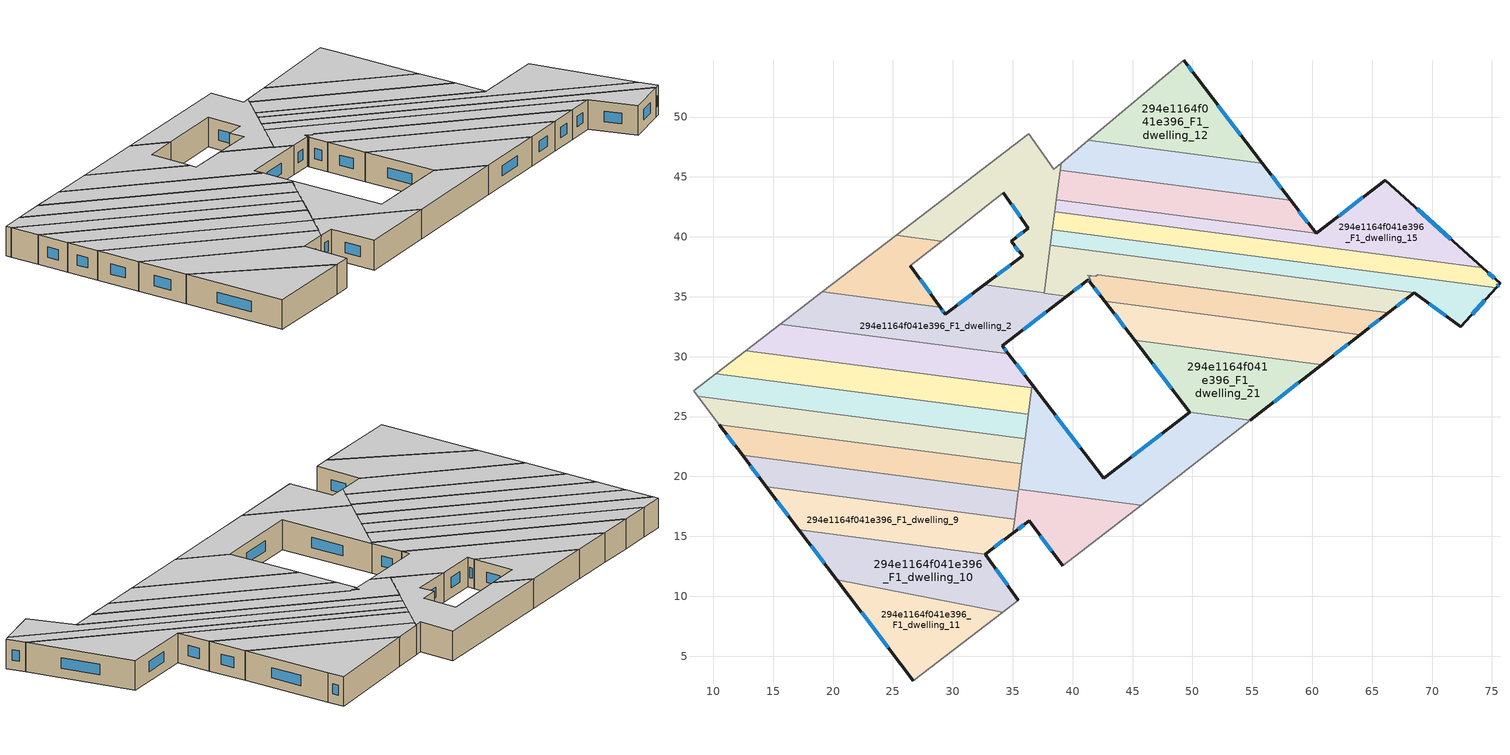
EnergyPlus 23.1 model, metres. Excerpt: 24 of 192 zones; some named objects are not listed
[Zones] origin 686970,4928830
294e1164f041e396_F1_dwelling_0
 floor to 294e1164f041e396_F0_dwelling_0 (EU_floor_Construction): 39.03,46.15 37.62,35.34 32.63,35.99 35.83,38.4 34.88,39.63 36.31,40.73 34.22,43.69 29.07,39.63 25.25,40.13 36.32,48.61 38.42,45.63 z3
 wall outside (EU_wall_Construction): 34.22,43.69 36.31,40.73 34.88,39.63 35.83,38.4 32.63,35.99 z3:6
 wall adiabatic (EU_wall_Construction): 29.07,39.63 34.22,43.69 / 39.03,46.15 38.42,45.63 36.32,48.61 25.25,40.13 z3:6
 wall to 294e1164f041e396_F1_dwelling_1 (EU_wall_Construction): 25.25,40.13 29.07,39.63 z3:6
 wall to 294e1164f041e396_F1_dwelling_2 (EU_wall_Construction): 32.63,35.99 37.62,35.34 z3:6
 wall to 294e1164f041e396_F1_dwelling_18 (EU_wall_Construction): 37.62,35.34 38.14,39.3 z3:6
 wall to 294e1164f041e396_F1_dwelling_13 (EU_wall_Construction): 38.96,45.56 39.03,46.15 z3:6
 wall to 294e1164f041e396_F1_dwelling_14 (EU_wall_Construction): 38.64,43.12 38.96,45.56 z3:6
 wall to 294e1164f041e396_F1_dwelling_15 (EU_wall_Construction): 38.5,42.09 38.64,43.12 z3:6
 wall to 294e1164f041e396_F1_dwelling_16 (EU_wall_Construction): 38.31,40.59 38.5,42.09 z3:6
 wall to 294e1164f041e396_F1_dwelling_17 (EU_wall_Construction): 38.14,39.3 38.31,40.59 z3:6
 window (EU_Window_Construction): 35.19,39.23 35.52,38.8 / 35.84,40.38 35.34,39.99 / 34.9,42.73 35.63,41.7 / 34.79,37.62 33.67,36.78 z3.98:5.02
 ceiling to 294e1164f041e396_F2_dwelling_0 (EU_floor_Construction): 37.62,35.34 39.03,46.15 38.42,45.63 36.32,48.61 25.25,40.13 29.07,39.63 34.22,43.69 36.31,40.73 34.88,39.63 35.83,38.4 32.63,35.99 z6
294e1164f041e396_F1_dwelling_1
 floor to 294e1164f041e396_F0_dwelling_1 (EU_floor_Construction): 29.07,39.63 26.46,37.57 28.95,34.12 19.09,35.4 25.25,40.13 z3
 wall outside (EU_wall_Construction): 28.95,34.12 26.46,37.57 z3:6
 wall to 294e1164f041e396_F1_dwelling_2 (EU_wall_Construction): 19.09,35.4 28.95,34.12 z3:6
 wall adiabatic (EU_wall_Construction): 25.25,40.13 19.09,35.4 / 26.46,37.57 29.07,39.63 z3:6
 window (EU_Window_Construction): 28.14,35.24 27.27,36.45 z3.98:5.02
 ceiling to 294e1164f041e396_F2_dwelling_1 (EU_floor_Construction): 28.95,34.12 26.46,37.57 29.07,39.63 25.25,40.13 19.09,35.4 z6
294e1164f041e396_F1_dwelling_10
 floor to 294e1164f041e396_F0_dwelling_10 (EU_floor_Construction): 32.69,13.52 35.47,9.68 34.15,8.67 20.3,11.39 17.15,15.55 z3
 wall outside (EU_wall_Construction): 35.47,9.68 32.69,13.52 / 17.15,15.55 20.3,11.39 z3:6
 wall to 294e1164f041e396_F1_dwelling_9 (EU_wall_Construction): 32.69,13.52 17.15,15.55 z3:6
 wall adiabatic (EU_wall_Construction): 34.15,8.67 35.47,9.68 z3:6
 wall to 294e1164f041e396_F1_dwelling_11 (EU_wall_Construction): 20.3,11.39 34.15,8.67 z3:6
 window (EU_Window_Construction): 34.56,10.93 33.59,12.28 / 18.18,14.2 19.28,12.74 z3.98:5.02
 ceiling to 294e1164f041e396_F2_dwelling_10 (EU_floor_Construction): 35.47,9.68 32.69,13.52 17.15,15.55 20.3,11.39 34.15,8.67 z6
294e1164f041e396_F1_dwelling_11
 floor to 294e1164f041e396_F0_dwelling_11 (EU_floor_Construction): 34.15,8.67 26.7,2.95 20.3,11.39 z3
 wall outside (EU_wall_Construction): 20.3,11.39 26.7,2.95 z3:6
 wall adiabatic (EU_wall_Construction): 26.7,2.95 34.15,8.67 z3:6
 window (EU_Window_Construction): 22.38,8.65 24.62,5.7 z3.98:5.02
 ceiling to 294e1164f041e396_F2_dwelling_11 (EU_floor_Construction): 34.15,8.67 20.3,11.39 26.7,2.95 z6
294e1164f041e396_F1_dwelling_12
 floor to 294e1164f041e396_F0_dwelling_12 (EU_floor_Construction): 50.35,53.33 55.83,46.16 41.31,48.05 49.29,54.73 z3
 wall outside (EU_wall_Construction): 55.83,46.16 50.35,53.33 49.29,54.73 z3:6
 wall to 294e1164f041e396_F1_dwelling_13 (EU_wall_Construction): 41.31,48.05 55.83,46.16 z3:6
 wall adiabatic (EU_wall_Construction): 49.29,54.73 41.31,48.05 z3:6
 window (EU_Window_Construction): 50,53.79 49.63,54.28 / 54.05,48.49 52.13,51 z3.98:5.02
 ceiling to 294e1164f041e396_F2_dwelling_12 (EU_floor_Construction): 55.83,46.16 50.35,53.33 49.29,54.73 41.31,48.05 z6
294e1164f041e396_F1_dwelling_13
 floor to 294e1164f041e396_F0_dwelling_13 (EU_floor_Construction): 55.83,46.16 58.2,43.05 38.96,45.56 39.03,46.15 41.31,48.05 z3
 wall outside (EU_wall_Construction): 58.2,43.05 55.83,46.16 z3:6
 wall to 294e1164f041e396_F1_dwelling_14 (EU_wall_Construction): 38.96,45.56 58.2,43.05 z3:6
 wall adiabatic (EU_wall_Construction): 41.31,48.05 39.03,46.15 z3:6
 window (EU_Window_Construction): 57.43,44.07 56.6,45.15 z3.98:5.02
 ceiling to 294e1164f041e396_F2_dwelling_13 (EU_floor_Construction): 58.2,43.05 55.83,46.16 41.31,48.05 39.03,46.15 38.96,45.56 z6
294e1164f041e396_F1_dwelling_14
 floor to 294e1164f041e396_F0_dwelling_14 (EU_floor_Construction): 58.2,43.05 60.32,40.29 38.64,43.12 38.96,45.56 z3
 wall outside (EU_wall_Construction): 60.32,40.29 58.2,43.05 z3:6
 wall to 294e1164f041e396_F1_dwelling_15 (EU_wall_Construction): 38.64,43.12 60.32,40.29 z3:6
 window (EU_Window_Construction): 59.63,41.19 58.89,42.16 z3.98:5.02
 ceiling to 294e1164f041e396_F2_dwelling_14 (EU_floor_Construction): 60.32,40.29 58.2,43.05 38.96,45.56 38.64,43.12 z6
294e1164f041e396_F1_dwelling_15
 floor to 294e1164f041e396_F0_dwelling_15 (EU_floor_Construction): 74.22,37.44 38.5,42.09 38.64,43.12 60.32,40.29 66.12,44.74 z3
 wall outside (EU_wall_Construction): 74.22,37.44 66.12,44.74 60.32,40.29 z3:6
 wall to 294e1164f041e396_F1_dwelling_16 (EU_wall_Construction): 38.5,42.09 74.22,37.44 z3:6
 window (EU_Window_Construction): 64.23,43.3 62.2,41.74 / 71.58,39.81 68.75,42.37 z3.98:5.02
 ceiling to 294e1164f041e396_F2_dwelling_15 (EU_floor_Construction): 74.22,37.44 66.12,44.74 60.32,40.29 38.64,43.12 38.5,42.09 z6
294e1164f041e396_F1_dwelling_16
 floor to 294e1164f041e396_F0_dwelling_16 (EU_floor_Construction): 74.22,37.44 75.68,36.12 75.35,35.76 38.31,40.59 38.5,42.09 z3
 wall outside (EU_wall_Construction): 75.35,35.76 75.68,36.12 74.22,37.44 z3:6
 wall to 294e1164f041e396_F1_dwelling_17 (EU_wall_Construction): 38.31,40.59 75.35,35.76 z3:6
 window (EU_Window_Construction): 75.2,36.55 74.69,37.01 / 75.46,35.88 75.57,36.01 z3.98:5.02
 ceiling to 294e1164f041e396_F2_dwelling_16 (EU_floor_Construction): 75.35,35.76 75.68,36.12 74.22,37.44 38.5,42.09 38.31,40.59 z6
294e1164f041e396_F1_dwelling_17
 floor to 294e1164f041e396_F0_dwelling_17 (EU_floor_Construction): 75.35,35.76 72.4,32.49 68.51,35.34 38.14,39.3 38.31,40.59 z3
 wall outside (EU_wall_Construction): 68.51,35.34 72.4,32.49 75.35,35.76 z3:6
 wall to 294e1164f041e396_F1_dwelling_18 (EU_wall_Construction): 38.14,39.3 68.51,35.34 z3:6
 window (EU_Window_Construction): 73.36,33.56 74.39,34.7 / 69.77,34.42 71.13,33.42 z3.98:5.02
 ceiling to 294e1164f041e396_F2_dwelling_17 (EU_floor_Construction): 72.4,32.49 75.35,35.76 38.31,40.59 38.14,39.3 68.51,35.34 z6
294e1164f041e396_F1_dwelling_18
 floor to 294e1164f041e396_F0_dwelling_18 (EU_floor_Construction): 68.51,35.34 66.36,33.67 42.09,36.83 41.92,36.7 41.21,36.79 41.5,36.76 41.34,36.63 41.52,36.39 41.4,36.3 41.31,36.42 39.5,35.04 37.62,35.29 38.14,39.3 z3
 wall outside (EU_wall_Construction): 39.5,35.04 41.31,36.42 41.4,36.3 / 66.36,33.67 68.51,35.34 z3:6
 wall to 294e1164f041e396_F1_dwelling_2 (EU_wall_Construction): 37.62,35.34 37.62,35.29 39.5,35.04 z3:6
 wall to 294e1164f041e396_F1_dwelling_19 (EU_wall_Construction): 41.4,36.3 41.52,36.39 41.34,36.63 41.5,36.76 / 41.21,36.79 41.92,36.7 42.09,36.83 66.36,33.67 / 41.21,36.79 41.5,36.76 z3:6
 window (EU_Window_Construction): 40.09,35.49 40.72,35.97 / 67.06,34.21 67.81,34.8 / 41.34,36.38 41.37,36.34 z3.98:5.02
 ceiling to 294e1164f041e396_F2_dwelling_18 (EU_floor_Construction): 68.51,35.34 38.14,39.3 37.62,35.29 39.5,35.04 41.31,36.42 41.4,36.3 41.52,36.39 41.34,36.63 41.5,36.76 41.21,36.79 41.92,36.7 42.09,36.83 66.36,33.67 z6
294e1164f041e396_F1_dwelling_19
 floor to 294e1164f041e396_F0_dwelling_19 (EU_floor_Construction): 66.36,33.67 64.01,31.85 42.68,34.63 41.4,36.3 41.52,36.39 41.34,36.63 41.5,36.76 41.21,36.79 41.92,36.7 42.09,36.83 z3
 wall outside (EU_wall_Construction): 64.01,31.85 66.36,33.67 / 41.4,36.3 42.68,34.63 z3:6
 wall to 294e1164f041e396_F1_dwelling_20 (EU_wall_Construction): 42.68,34.63 64.01,31.85 z3:6
 window (EU_Window_Construction): 64.78,32.44 65.6,33.08 / 41.82,35.76 42.26,35.17 z3.98:5.02
 ceiling to 294e1164f041e396_F2_dwelling_19 (EU_floor_Construction): 66.36,33.67 42.09,36.83 41.92,36.7 41.21,36.79 41.5,36.76 41.34,36.63 41.52,36.39 41.4,36.3 42.68,34.63 64.01,31.85 z6
294e1164f041e396_F1_dwelling_2
 floor to 294e1164f041e396_F0_dwelling_2 (EU_floor_Construction): 39.5,35.04 34.12,30.92 34.64,30.24 15.59,32.72 19.09,35.4 28.95,34.12 29.37,33.53 32.63,35.99 37.62,35.34 37.62,35.29 z3
 wall outside (EU_wall_Construction): 34.64,30.24 34.12,30.92 39.5,35.04 / 32.63,35.99 29.37,33.53 28.95,34.12 z3:6
 wall to 294e1164f041e396_F1_dwelling_3 (EU_wall_Construction): 15.59,32.72 34.64,30.24 z3:6
 wall adiabatic (EU_wall_Construction): 19.09,35.4 15.59,32.72 z3:6
 window (EU_Window_Construction): 35.87,32.26 37.75,33.7 / 34.47,30.46 34.29,30.7 / 29.23,33.72 29.08,33.93 / 31.57,35.19 30.43,34.33 z3.98:5.02
 ceiling to 294e1164f041e396_F2_dwelling_2 (EU_floor_Construction): 39.5,35.04 37.62,35.29 37.62,35.34 32.63,35.99 29.37,33.53 28.95,34.12 19.09,35.4 15.59,32.72 34.64,30.24 34.12,30.92 z6
294e1164f041e396_F1_dwelling_20
 floor to 294e1164f041e396_F0_dwelling_20 (EU_floor_Construction): 64.01,31.85 60.78,29.33 45.18,31.37 42.68,34.63 z3
 wall outside (EU_wall_Construction): 60.78,29.33 64.01,31.85 / 42.68,34.63 45.18,31.37 z3:6
 wall to 294e1164f041e396_F1_dwelling_21 (EU_wall_Construction): 45.18,31.37 60.78,29.33 z3:6
 window (EU_Window_Construction): 61.83,30.15 62.96,31.03 / 43.49,33.57 44.37,32.43 z3.98:5.02
 ceiling to 294e1164f041e396_F2_dwelling_20 (EU_floor_Construction): 64.01,31.85 42.68,34.63 45.18,31.37 60.78,29.33 z6
294e1164f041e396_F1_dwelling_21
 floor to 294e1164f041e396_F0_dwelling_21 (EU_floor_Construction): 60.78,29.33 54.83,24.71 49.78,25.37 45.18,31.37 z3
 wall outside (EU_wall_Construction): 54.83,24.71 60.78,29.33 / 45.18,31.37 49.78,25.37 z3:6
 wall to 294e1164f041e396_F1_dwelling_22 (EU_wall_Construction): 49.78,25.37 54.83,24.71 z3:6
 window (EU_Window_Construction): 56.77,26.21 58.85,27.83 / 46.67,29.42 48.28,27.32 z3.98:5.02
 ceiling to 294e1164f041e396_F2_dwelling_21 (EU_floor_Construction): 60.78,29.33 45.18,31.37 49.78,25.37 54.83,24.71 z6
294e1164f041e396_F1_dwelling_22
 floor to 294e1164f041e396_F0_dwelling_22 (EU_floor_Construction): 54.83,24.71 45.71,17.61 35.49,18.94 36.62,27.66 42.6,19.86 49.78,25.37 z3
 wall outside (EU_wall_Construction): 49.78,25.37 42.6,19.86 36.62,27.66 z3:6
 wall adiabatic (EU_wall_Construction): 45.71,17.61 54.83,24.71 z3:6
 wall to 294e1164f041e396_F1_dwelling_23 (EU_wall_Construction): 35.49,18.94 45.71,17.61 z3:6
 wall to 294e1164f041e396_F1_dwelling_4 (EU_wall_Construction): 36.59,27.39 36.3,25.18 z3:6
 wall to 294e1164f041e396_F1_dwelling_3 (EU_wall_Construction): 36.62,27.66 36.59,27.39 z3:6
 wall to 294e1164f041e396_F1_dwelling_5 (EU_wall_Construction): 36.3,25.18 36.04,23.14 z3:6
 wall to 294e1164f041e396_F1_dwelling_6 (EU_wall_Construction): 36.03,23.14 35.76,21.04 z3:6
 wall to 294e1164f041e396_F1_dwelling_7 (EU_wall_Construction): 35.76,21.04 35.49,18.94 z3:6
 window (EU_Window_Construction): 40.65,22.4 38.57,25.12 / 47.44,23.58 44.93,21.65 z3.98:5.02
 ceiling to 294e1164f041e396_F2_dwelling_22 (EU_floor_Construction): 54.83,24.71 49.78,25.37 42.6,19.86 36.62,27.66 35.49,18.94 45.71,17.61 z6
294e1164f041e396_F1_dwelling_23
 floor to 294e1164f041e396_F0_dwelling_23 (EU_floor_Construction): 45.71,17.61 39.19,12.53 36.37,16.28 35.01,15.27 35.49,18.94 z3
 wall outside (EU_wall_Construction): 35.01,15.27 36.37,16.28 39.19,12.53 z3:6
 wall adiabatic (EU_wall_Construction): 39.19,12.53 45.71,17.61 z3:6
 wall to 294e1164f041e396_F1_dwelling_8 (EU_wall_Construction): 35.46,18.76 35.16,16.44 z3:6
 wall to 294e1164f041e396_F1_dwelling_7 (EU_wall_Construction): 35.49,18.94 35.46,18.76 z3:6
 wall to 294e1164f041e396_F1_dwelling_9 (EU_wall_Construction): 35.16,16.44 35.01,15.27 z3:6
 window (EU_Window_Construction): 37.28,15.06 38.27,13.75 / 35.45,15.6 35.93,15.95 z3.98:5.02
 ceiling to 294e1164f041e396_F2_dwelling_23 (EU_floor_Construction): 45.71,17.61 35.49,18.94 35.01,15.27 36.37,16.28 39.19,12.53 z6
294e1164f041e396_F1_dwelling_3
 floor to 294e1164f041e396_F0_dwelling_3 (EU_floor_Construction): 34.64,30.24 36.62,27.66 36.59,27.39 12.69,30.5 15.59,32.72 z3
 wall outside (EU_wall_Construction): 36.62,27.66 34.64,30.24 z3:6
 wall to 294e1164f041e396_F1_dwelling_4 (EU_wall_Construction): 12.69,30.5 36.59,27.39 z3:6
 wall adiabatic (EU_wall_Construction): 15.59,32.72 12.69,30.5 z3:6
 window (EU_Window_Construction): 35.98,28.5 35.29,29.4 z3.98:5.02
 ceiling to 294e1164f041e396_F2_dwelling_3 (EU_floor_Construction): 36.59,27.39 36.62,27.66 34.64,30.24 15.59,32.72 12.69,30.5 z6
294e1164f041e396_F1_dwelling_4
 floor to 294e1164f041e396_F0_dwelling_4 (EU_floor_Construction): 36.59,27.39 36.3,25.18 10.19,28.58 12.69,30.5 z3
 wall to 294e1164f041e396_F1_dwelling_5 (EU_wall_Construction): 10.19,28.58 36.3,25.18 z3:6
 wall adiabatic (EU_wall_Construction): 12.69,30.5 10.19,28.58 z3:6
 ceiling to 294e1164f041e396_F2_dwelling_4 (EU_floor_Construction): 36.3,25.18 36.59,27.39 12.69,30.5 10.19,28.58 z6
294e1164f041e396_F1_dwelling_5
 floor to 294e1164f041e396_F0_dwelling_5 (EU_floor_Construction): 36.3,25.18 36.04,23.14 8.7,26.7 8.35,27.16 10.19,28.58 z3
 wall to 294e1164f041e396_F1_dwelling_6 (EU_wall_Construction): 8.7,26.7 36.04,23.14 z3:6
 wall adiabatic (EU_wall_Construction): 10.19,28.58 8.35,27.16 8.7,26.7 z3:6
 ceiling to 294e1164f041e396_F2_dwelling_5 (EU_floor_Construction): 36.04,23.14 36.3,25.18 10.19,28.58 8.35,27.16 8.7,26.7 z6
294e1164f041e396_F1_dwelling_6
 floor to 294e1164f041e396_F0_dwelling_6 (EU_floor_Construction): 36.04,23.14 35.76,21.04 10.49,24.33 8.7,26.7 z3
 wall to 294e1164f041e396_F1_dwelling_7 (EU_wall_Construction): 10.49,24.33 35.76,21.04 z3:6
 wall adiabatic (EU_wall_Construction): 8.7,26.7 10.49,24.33 z3:6
 ceiling to 294e1164f041e396_F2_dwelling_6 (EU_floor_Construction): 35.76,21.04 36.04,23.14 8.7,26.7 10.49,24.33 z6
294e1164f041e396_F1_dwelling_7
 floor to 294e1164f041e396_F0_dwelling_7 (EU_floor_Construction): 35.76,21.04 35.46,18.76 12.45,21.75 10.49,24.33 z3
 wall outside (EU_wall_Construction): 10.49,24.33 12.45,21.75 z3:6
 wall to 294e1164f041e396_F1_dwelling_8 (EU_wall_Construction): 12.45,21.75 35.46,18.76 z3:6
 window (EU_Window_Construction): 11.13,23.49 11.81,22.59 z3.98:5.02
 ceiling to 294e1164f041e396_F2_dwelling_7 (EU_floor_Construction): 35.46,18.76 35.76,21.04 10.49,24.33 12.45,21.75 z6
294e1164f041e396_F1_dwelling_8
 floor to 294e1164f041e396_F0_dwelling_8 (EU_floor_Construction): 35.46,18.76 35.16,16.44 14.43,19.14 12.45,21.75 z3
 wall outside (EU_wall_Construction): 12.45,21.75 14.43,19.14 z3:6
 wall to 294e1164f041e396_F1_dwelling_9 (EU_wall_Construction): 14.43,19.14 35.16,16.44 z3:6
 window (EU_Window_Construction): 13.09,20.91 13.78,19.99 z3.98:5.02
 ceiling to 294e1164f041e396_F2_dwelling_8 (EU_floor_Construction): 35.16,16.44 35.46,18.76 12.45,21.75 14.43,19.14 z6
294e1164f041e396_F1_dwelling_9
 floor to 294e1164f041e396_F0_dwelling_9 (EU_floor_Construction): 35.16,16.44 35.01,15.27 32.69,13.52 17.15,15.55 14.43,19.14 z3
 wall outside (EU_wall_Construction): 32.69,13.52 35.01,15.27 / 14.43,19.14 17.15,15.55 z3:6
 window (EU_Window_Construction): 33.44,14.09 34.25,14.7 / 15.31,17.97 16.27,16.72 z3.98:5.02
 ceiling to 294e1164f041e396_F2_dwelling_9 (EU_floor_Construction): 35.01,15.27 35.16,16.44 14.43,19.14 17.15,15.55 32.69,13.52 z6
[Building]
EU S2 Campaign: North Axis=0; Terrain=City; Solar Distribution=FullExterior
[Site:Location]
Bologna: Latitude=44.5; Longitude=11.25; Time Zone=1; Elevation=37
[SizingPeriod:WeatherFileDays]
AnnualSizingPeriod: Begin Month=1; Begin Day of Month=1; End Month=12; End Day of Month=31; Day of Week for Start Day=Monday; Use Weather File Daylight Saving Period=No; Use Weather File Rain and Snow Indicators=No
[MATERIAL]
EU_InternalMass_Material: Roughness=MediumRough; Thickness=0.1; Conductivity=1; Density=1800; Specific Heat=900; Thermal Absorptance=0.9; Solar Absorptance=0.7; Visible Absorptance=0.7
[MATERIAL:NOMASS] Roughness=MediumRough; Thermal Absorptance=0.9; Solar Absorptance=0.7; Visible Absorptance=0.7
Name | Thermal Resistance
EU_wall_NoMass | 0.905828
EU_floor_NoMass | 0.67114
[WINDOWMATERIAL:SIMPLEGLAZINGSYSTEM]
EU_Window_SimpleGlazing: UFactor=4.52486; Solar Heat Gain Coefficient=0.85; Visible Transmittance=0.85
[CONSTRUCTION]
EU_wall_Construction: EU_wall_NoMass
EU_floor_Construction: EU_floor_NoMass
EU_Window_Construction: EU_Window_SimpleGlazing
EU_InternalMass_Construction: EU_InternalMass_Material
[ZONE] Type=1; Multiplier=1; Ceiling Height=autocalculate; Floor Area=autocalculate; Part of Total Floor Area=Yes
Name | Volume
294e1164f041e396_F1_dwelling_0 | 201.147
294e1164f041e396_F1_dwelling_1 | 92.1636
294e1164f041e396_F1_dwelling_10 | 193.881
294e1164f041e396_F1_dwelling_11 | 149.203
294e1164f041e396_F1_dwelling_12 | 167.979
294e1164f041e396_F1_dwelling_13 | 143.498
294e1164f041e396_F1_dwelling_14 | 152.683
294e1164f041e396_F1_dwelling_15 | 207.679
294e1164f041e396_F1_dwelling_16 | 168.046
294e1164f041e396_F1_dwelling_17 | 164.237
294e1164f041e396_F1_dwelling_18 | 191.046
294e1164f041e396_F1_dwelling_19 | 148.641
294e1164f041e396_F1_dwelling_2 | 217.083
294e1164f041e396_F1_dwelling_20 | 162.554
294e1164f041e396_F1_dwelling_21 | 167.473
294e1164f041e396_F1_dwelling_22 | 232.667
294e1164f041e396_F1_dwelling_23 | 103.84
294e1164f041e396_F1_dwelling_3 | 168.272
294e1164f041e396_F1_dwelling_4 | 168.362
294e1164f041e396_F1_dwelling_5 | 168.348
294e1164f041e396_F1_dwelling_6 | 168.343
294e1164f041e396_F1_dwelling_7 | 168.298
294e1164f041e396_F1_dwelling_8 | 154.533
294e1164f041e396_F1_dwelling_9 | 179.933
[INTERNALMASS] Construction=EU_InternalMass_Construction
Name | Zone or ZoneList | Surface Area
294e1164f041e396_F1_dwelling_0_EU_InternalMass | 294e1164f041e396_F1_dwelling_0 | 67.047
294e1164f041e396_F1_dwelling_1_EU_InternalMass | 294e1164f041e396_F1_dwelling_1 | 30.7215
294e1164f041e396_F1_dwelling_2_EU_InternalMass | 294e1164f041e396_F1_dwelling_2 | 72.3656
294e1164f041e396_F1_dwelling_3_EU_InternalMass | 294e1164f041e396_F1_dwelling_3 | 56.0907
294e1164f041e396_F1_dwelling_4_EU_InternalMass | 294e1164f041e396_F1_dwelling_4 | 56.1206
294e1164f041e396_F1_dwelling_5_EU_InternalMass | 294e1164f041e396_F1_dwelling_5 | 56.1159
294e1164f041e396_F1_dwelling_6_EU_InternalMass | 294e1164f041e396_F1_dwelling_6 | 56.1145
294e1164f041e396_F1_dwelling_7_EU_InternalMass | 294e1164f041e396_F1_dwelling_7 | 56.0992
294e1164f041e396_F1_dwelling_8_EU_InternalMass | 294e1164f041e396_F1_dwelling_8 | 51.5111
294e1164f041e396_F1_dwelling_9_EU_InternalMass | 294e1164f041e396_F1_dwelling_9 | 59.9775
294e1164f041e396_F1_dwelling_10_EU_InternalMass | 294e1164f041e396_F1_dwelling_10 | 64.6275
294e1164f041e396_F1_dwelling_11_EU_InternalMass | 294e1164f041e396_F1_dwelling_11 | 49.7344
294e1164f041e396_F1_dwelling_12_EU_InternalMass | 294e1164f041e396_F1_dwelling_12 | 55.9928
294e1164f041e396_F1_dwelling_13_EU_InternalMass | 294e1164f041e396_F1_dwelling_13 | 47.8324
294e1164f041e396_F1_dwelling_14_EU_InternalMass | 294e1164f041e396_F1_dwelling_14 | 50.8943
294e1164f041e396_F1_dwelling_15_EU_InternalMass | 294e1164f041e396_F1_dwelling_15 | 69.2234
294e1164f041e396_F1_dwelling_16_EU_InternalMass | 294e1164f041e396_F1_dwelling_16 | 56.0151
294e1164f041e396_F1_dwelling_17_EU_InternalMass | 294e1164f041e396_F1_dwelling_17 | 54.7457
294e1164f041e396_F1_dwelling_18_EU_InternalMass | 294e1164f041e396_F1_dwelling_18 | 63.6818
294e1164f041e396_F1_dwelling_19_EU_InternalMass | 294e1164f041e396_F1_dwelling_19 | 49.547
294e1164f041e396_F1_dwelling_20_EU_InternalMass | 294e1164f041e396_F1_dwelling_20 | 54.1843
294e1164f041e396_F1_dwelling_21_EU_InternalMass | 294e1164f041e396_F1_dwelling_21 | 55.8245
294e1164f041e396_F1_dwelling_22_EU_InternalMass | 294e1164f041e396_F1_dwelling_22 | 77.5298
294e1164f041e396_F1_dwelling_23_EU_InternalMass | 294e1164f041e396_F1_dwelling_23 | 34.6207
[OTHEREQUIPMENT] Fuel Type=Electricity; Design Level Calculation Method=Watts/Area; Power per Zone Floor Area=1; Fraction Latent=0; Fraction Radiant=0; Fraction Lost=0; Carbon Dioxide Generation Rate=0; EndUse Subcategory=EU_Step8_InternalGains
Name | Zone or ZoneList or Space or SpaceList | Schedule
EU_Step8_InternalGain_294e1164f041e396_F1_dwelling_0_f000 | 294e1164f041e396_F1_dwelling_0 | EU_Step8_GainSchedule_294e1164f041e396_F1_dwelling_0_f000
EU_Step8_InternalGain_294e1164f041e396_F1_dwelling_1_f000 | 294e1164f041e396_F1_dwelling_1 | EU_Step8_GainSchedule_294e1164f041e396_F1_dwelling_1_f000
EU_Step8_InternalGain_294e1164f041e396_F1_dwelling_2_f000 | 294e1164f041e396_F1_dwelling_2 | EU_Step8_GainSchedule_294e1164f041e396_F1_dwelling_2_f000
EU_Step8_InternalGain_294e1164f041e396_F1_dwelling_3_f000 | 294e1164f041e396_F1_dwelling_3 | EU_Step8_GainSchedule_294e1164f041e396_F1_dwelling_3_f000
EU_Step8_InternalGain_294e1164f041e396_F1_dwelling_4_f000 | 294e1164f041e396_F1_dwelling_4 | EU_Step8_GainSchedule_294e1164f041e396_F1_dwelling_4_f000
EU_Step8_InternalGain_294e1164f041e396_F1_dwelling_5_f000 | 294e1164f041e396_F1_dwelling_5 | EU_Step8_GainSchedule_294e1164f041e396_F1_dwelling_5_f000
EU_Step8_InternalGain_294e1164f041e396_F1_dwelling_6_f000 | 294e1164f041e396_F1_dwelling_6 | EU_Step8_GainSchedule_294e1164f041e396_F1_dwelling_6_f000
EU_Step8_InternalGain_294e1164f041e396_F1_dwelling_7_f000 | 294e1164f041e396_F1_dwelling_7 | EU_Step8_GainSchedule_294e1164f041e396_F1_dwelling_7_f000
EU_Step8_InternalGain_294e1164f041e396_F1_dwelling_8_f000 | 294e1164f041e396_F1_dwelling_8 | EU_Step8_GainSchedule_294e1164f041e396_F1_dwelling_8_f000
EU_Step8_InternalGain_294e1164f041e396_F1_dwelling_9_f000 | 294e1164f041e396_F1_dwelling_9 | EU_Step8_GainSchedule_294e1164f041e396_F1_dwelling_9_f000
EU_Step8_InternalGain_294e1164f041e396_F1_dwelling_10_f000 | 294e1164f041e396_F1_dwelling_10 | EU_Step8_GainSchedule_294e1164f041e396_F1_dwelling_10_f000
EU_Step8_InternalGain_294e1164f041e396_F1_dwelling_11_f000 | 294e1164f041e396_F1_dwelling_11 | EU_Step8_GainSchedule_294e1164f041e396_F1_dwelling_11_f000
EU_Step8_InternalGain_294e1164f041e396_F1_dwelling_12_f000 | 294e1164f041e396_F1_dwelling_12 | EU_Step8_GainSchedule_294e1164f041e396_F1_dwelling_12_f000
EU_Step8_InternalGain_294e1164f041e396_F1_dwelling_13_f000 | 294e1164f041e396_F1_dwelling_13 | EU_Step8_GainSchedule_294e1164f041e396_F1_dwelling_13_f000
EU_Step8_InternalGain_294e1164f041e396_F1_dwelling_14_f000 | 294e1164f041e396_F1_dwelling_14 | EU_Step8_GainSchedule_294e1164f041e396_F1_dwelling_14_f000
EU_Step8_InternalGain_294e1164f041e396_F1_dwelling_15_f000 | 294e1164f041e396_F1_dwelling_15 | EU_Step8_GainSchedule_294e1164f041e396_F1_dwelling_15_f000
EU_Step8_InternalGain_294e1164f041e396_F1_dwelling_16_f000 | 294e1164f041e396_F1_dwelling_16 | EU_Step8_GainSchedule_294e1164f041e396_F1_dwelling_16_f000
EU_Step8_InternalGain_294e1164f041e396_F1_dwelling_17_f000 | 294e1164f041e396_F1_dwelling_17 | EU_Step8_GainSchedule_294e1164f041e396_F1_dwelling_17_f000
EU_Step8_InternalGain_294e1164f041e396_F1_dwelling_18_f000 | 294e1164f041e396_F1_dwelling_18 | EU_Step8_GainSchedule_294e1164f041e396_F1_dwelling_18_f000
EU_Step8_InternalGain_294e1164f041e396_F1_dwelling_19_f000 | 294e1164f041e396_F1_dwelling_19 | EU_Step8_GainSchedule_294e1164f041e396_F1_dwelling_19_f000
EU_Step8_InternalGain_294e1164f041e396_F1_dwelling_20_f000 | 294e1164f041e396_F1_dwelling_20 | EU_Step8_GainSchedule_294e1164f041e396_F1_dwelling_20_f000
EU_Step8_InternalGain_294e1164f041e396_F1_dwelling_21_f000 | 294e1164f041e396_F1_dwelling_21 | EU_Step8_GainSchedule_294e1164f041e396_F1_dwelling_21_f000
EU_Step8_InternalGain_294e1164f041e396_F1_dwelling_22_f000 | 294e1164f041e396_F1_dwelling_22 | EU_Step8_GainSchedule_294e1164f041e396_F1_dwelling_22_f000
EU_Step8_InternalGain_294e1164f041e396_F1_dwelling_23_f000 | 294e1164f041e396_F1_dwelling_23 | EU_Step8_GainSchedule_294e1164f041e396_F1_dwelling_23_f000
[ZONEVENTILATION:DESIGNFLOWRATE] Schedule=EU_AlwaysOn; Design Flow Rate Calculation Method=AirChanges/Hour; Air Changes per Hour=0.73129; Ventilation Type=Natural; Fan Pressure Rise=0; Fan Total Efficiency=1; Constant Term Coefficient=1; Temperature Term Coefficient=0; Velocity Term Coefficient=0; Velocity Squared Term Coefficient=0; Minimum Indoor Temperature=-100; Maximum Indoor Temperature=100; Delta Temperature=-100; Minimum Outdoor Temperature=-100; Maximum Outdoor Temperature=100; Maximum Wind Speed=40
Name | Zone or ZoneList or Space or SpaceList
EU_ConstantAir_294e1164f041e396_F1_dwelling_0 | 294e1164f041e396_F1_dwelling_0
EU_ConstantAir_294e1164f041e396_F1_dwelling_1 | 294e1164f041e396_F1_dwelling_1
EU_ConstantAir_294e1164f041e396_F1_dwelling_2 | 294e1164f041e396_F1_dwelling_2
EU_ConstantAir_294e1164f041e396_F1_dwelling_3 | 294e1164f041e396_F1_dwelling_3
EU_ConstantAir_294e1164f041e396_F1_dwelling_4 | 294e1164f041e396_F1_dwelling_4
EU_ConstantAir_294e1164f041e396_F1_dwelling_5 | 294e1164f041e396_F1_dwelling_5
EU_ConstantAir_294e1164f041e396_F1_dwelling_6 | 294e1164f041e396_F1_dwelling_6
EU_ConstantAir_294e1164f041e396_F1_dwelling_7 | 294e1164f041e396_F1_dwelling_7
EU_ConstantAir_294e1164f041e396_F1_dwelling_8 | 294e1164f041e396_F1_dwelling_8
EU_ConstantAir_294e1164f041e396_F1_dwelling_9 | 294e1164f041e396_F1_dwelling_9
EU_ConstantAir_294e1164f041e396_F1_dwelling_10 | 294e1164f041e396_F1_dwelling_10
EU_ConstantAir_294e1164f041e396_F1_dwelling_11 | 294e1164f041e396_F1_dwelling_11
EU_ConstantAir_294e1164f041e396_F1_dwelling_12 | 294e1164f041e396_F1_dwelling_12
EU_ConstantAir_294e1164f041e396_F1_dwelling_13 | 294e1164f041e396_F1_dwelling_13
EU_ConstantAir_294e1164f041e396_F1_dwelling_14 | 294e1164f041e396_F1_dwelling_14
EU_ConstantAir_294e1164f041e396_F1_dwelling_15 | 294e1164f041e396_F1_dwelling_15
EU_ConstantAir_294e1164f041e396_F1_dwelling_16 | 294e1164f041e396_F1_dwelling_16
EU_ConstantAir_294e1164f041e396_F1_dwelling_17 | 294e1164f041e396_F1_dwelling_17
EU_ConstantAir_294e1164f041e396_F1_dwelling_18 | 294e1164f041e396_F1_dwelling_18
EU_ConstantAir_294e1164f041e396_F1_dwelling_19 | 294e1164f041e396_F1_dwelling_19
EU_ConstantAir_294e1164f041e396_F1_dwelling_20 | 294e1164f041e396_F1_dwelling_20
EU_ConstantAir_294e1164f041e396_F1_dwelling_21 | 294e1164f041e396_F1_dwelling_21
EU_ConstantAir_294e1164f041e396_F1_dwelling_22 | 294e1164f041e396_F1_dwelling_22
EU_ConstantAir_294e1164f041e396_F1_dwelling_23 | 294e1164f041e396_F1_dwelling_23
[HVACTEMPLATE:ZONE:IDEALLOADSAIRSYSTEM] System Availability Schedule=EU_AlwaysOn; Maximum Heating Supply Air Temperature=50; Minimum Cooling Supply Air Temperature=13; Maximum Heating Supply Air Humidity Ratio=0.0156; Minimum Cooling Supply Air Humidity Ratio=0.0077; Heating Limit=NoLimit; Cooling Limit=NoLimit; Heating Availability Schedule=EU_AlwaysOn; Cooling Availability Schedule=EU_CoolingOff; Dehumidification Control Type=ConstantSensibleHeatRatio; Cooling Sensible Heat Ratio=0.7; Dehumidification Setpoint=60; Humidification Control Type=None; Humidification Setpoint=30; Outdoor Air Method=None; Outdoor Air Flow Rate per Person=0.00944; Outdoor Air Flow Rate per Zone Floor Area=0; Outdoor Air Flow Rate per Zone=0; Demand Controlled Ventilation Type=None; Outdoor Air Economizer Type=NoEconomizer; Heat Recovery Type=None; Sensible Heat Recovery Effectiveness=0.7; Latent Heat Recovery Effectiveness=0.65
Name | Template Thermostat
294e1164f041e396_F1_dwelling_0 | EU_HeatOnly_294e1164f041e396_F1_dwelling_0
294e1164f041e396_F1_dwelling_1 | EU_HeatOnly_294e1164f041e396_F1_dwelling_1
294e1164f041e396_F1_dwelling_2 | EU_HeatOnly_294e1164f041e396_F1_dwelling_2
294e1164f041e396_F1_dwelling_3 | EU_HeatOnly_294e1164f041e396_F1_dwelling_3
294e1164f041e396_F1_dwelling_4 | EU_HeatOnly_294e1164f041e396_F1_dwelling_4
294e1164f041e396_F1_dwelling_5 | EU_HeatOnly_294e1164f041e396_F1_dwelling_5
294e1164f041e396_F1_dwelling_6 | EU_HeatOnly_294e1164f041e396_F1_dwelling_6
294e1164f041e396_F1_dwelling_7 | EU_HeatOnly_294e1164f041e396_F1_dwelling_7
294e1164f041e396_F1_dwelling_8 | EU_HeatOnly_294e1164f041e396_F1_dwelling_8
294e1164f041e396_F1_dwelling_9 | EU_HeatOnly_294e1164f041e396_F1_dwelling_9
294e1164f041e396_F1_dwelling_10 | EU_HeatOnly_294e1164f041e396_F1_dwelling_10
294e1164f041e396_F1_dwelling_11 | EU_HeatOnly_294e1164f041e396_F1_dwelling_11
294e1164f041e396_F1_dwelling_12 | EU_HeatOnly_294e1164f041e396_F1_dwelling_12
294e1164f041e396_F1_dwelling_13 | EU_HeatOnly_294e1164f041e396_F1_dwelling_13
294e1164f041e396_F1_dwelling_14 | EU_HeatOnly_294e1164f041e396_F1_dwelling_14
294e1164f041e396_F1_dwelling_15 | EU_HeatOnly_294e1164f041e396_F1_dwelling_15
294e1164f041e396_F1_dwelling_16 | EU_HeatOnly_294e1164f041e396_F1_dwelling_16
294e1164f041e396_F1_dwelling_17 | EU_HeatOnly_294e1164f041e396_F1_dwelling_17
294e1164f041e396_F1_dwelling_18 | EU_HeatOnly_294e1164f041e396_F1_dwelling_18
294e1164f041e396_F1_dwelling_19 | EU_HeatOnly_294e1164f041e396_F1_dwelling_19
294e1164f041e396_F1_dwelling_20 | EU_HeatOnly_294e1164f041e396_F1_dwelling_20
294e1164f041e396_F1_dwelling_21 | EU_HeatOnly_294e1164f041e396_F1_dwelling_21
294e1164f041e396_F1_dwelling_22 | EU_HeatOnly_294e1164f041e396_F1_dwelling_22
294e1164f041e396_F1_dwelling_23 | EU_HeatOnly_294e1164f041e396_F1_dwelling_23
[SIZING:ZONE] Zone Cooling Design Supply Air Temperature Input Method=SupplyAirTemperature; Zone Cooling Design Supply Air Temperature=13; Zone Heating Design Supply Air Temperature Input Method=SupplyAirTemperature; Zone Heating Design Supply Air Temperature=50; Zone Cooling Design Supply Air Humidity Ratio=0.008; Zone Heating Design Supply Air Humidity Ratio=0.008; Cooling Design Air Flow Method=DesignDay; Cooling Design Air Flow Rate=0; Cooling Minimum Air Flow per Zone Floor Area=0.000762; Cooling Minimum Air Flow=0; Cooling Minimum Air Flow Fraction=0.2; Heating Design Air Flow Method=DesignDay; Heating Design Air Flow Rate=0; Heating Maximum Air Flow per Zone Floor Area=0.002032; Heating Maximum Air Flow=0.141576; Heating Maximum Air Flow Fraction=0.3; Account for Dedicated Outdoor Air System=No; Dedicated Outdoor Air System Control Strategy=NeutralSupplyAir; Dedicated Outdoor Air Low Setpoint Temperature for Design=autosize; Dedicated Outdoor Air High Setpoint Temperature for Design=autosize; Zone Load Sizing Method=Sensible Load Only No Latent Load; Zone Latent Cooling Design Supply Air Humidity Ratio Input Method=HumidityRatioDifference; Zone Cooling Design Supply Air Humidity Ratio Difference=0.005; Zone Latent Heating Design Supply Air Humidity Ratio Input Method=HumidityRatioDifference; Zone Humidification Design Supply Air Humidity Ratio Difference=0.005
294e1164f041e396_F1_dwelling_0; 294e1164f041e396_F1_dwelling_1; 294e1164f041e396_F1_dwelling_2; 294e1164f041e396_F1_dwelling_3; 294e1164f041e396_F1_dwelling_4; 294e1164f041e396_F1_dwelling_5; 294e1164f041e396_F1_dwelling_6; 294e1164f041e396_F1_dwelling_7; 294e1164f041e396_F1_dwelling_8; 294e1164f041e396_F1_dwelling_9; 294e1164f041e396_F1_dwelling_10; 294e1164f041e396_F1_dwelling_11; 294e1164f041e396_F1_dwelling_12; 294e1164f041e396_F1_dwelling_13; 294e1164f041e396_F1_dwelling_14; 294e1164f041e396_F1_dwelling_15; 294e1164f041e396_F1_dwelling_16; 294e1164f041e396_F1_dwelling_17; 294e1164f041e396_F1_dwelling_18; 294e1164f041e396_F1_dwelling_19; 294e1164f041e396_F1_dwelling_20; 294e1164f041e396_F1_dwelling_21; 294e1164f041e396_F1_dwelling_22; 294e1164f041e396_F1_dwelling_23
[SCHEDULE:CONSTANT]
Name | Hourly Value
EU_AlwaysOn | 1
EU_CoolingOff | 0
[SCHEDULE:FILE] Column Number=1; Rows to Skip at Top=0; Number of Hours of Data=8760; Column Separator=Comma; Interpolate to Timestep=No; Minutes per Item=60; Adjust Schedule for Daylight Savings=Yes
Name | File
EU_Step8_GainSchedule_294e1164f041e396_F1_dwelling_0_f000 | ../../schedules/294e1164f041e396/294e1164f041e396_F1_dwelling_0_f000_gain.csv
EU_Step8_GainSchedule_294e1164f041e396_F1_dwelling_1_f000 | ../../schedules/294e1164f041e396/294e1164f041e396_F1_dwelling_1_f000_gain.csv
EU_Step8_GainSchedule_294e1164f041e396_F1_dwelling_2_f000 | ../../schedules/294e1164f041e396/294e1164f041e396_F1_dwelling_2_f000_gain.csv
EU_Step8_GainSchedule_294e1164f041e396_F1_dwelling_3_f000 | ../../schedules/294e1164f041e396/294e1164f041e396_F1_dwelling_3_f000_gain.csv
EU_Step8_GainSchedule_294e1164f041e396_F1_dwelling_4_f000 | ../../schedules/294e1164f041e396/294e1164f041e396_F1_dwelling_4_f000_gain.csv
EU_Step8_GainSchedule_294e1164f041e396_F1_dwelling_5_f000 | ../../schedules/294e1164f041e396/294e1164f041e396_F1_dwelling_5_f000_gain.csv
EU_Step8_GainSchedule_294e1164f041e396_F1_dwelling_6_f000 | ../../schedules/294e1164f041e396/294e1164f041e396_F1_dwelling_6_f000_gain.csv
EU_Step8_GainSchedule_294e1164f041e396_F1_dwelling_7_f000 | ../../schedules/294e1164f041e396/294e1164f041e396_F1_dwelling_7_f000_gain.csv
EU_Step8_GainSchedule_294e1164f041e396_F1_dwelling_8_f000 | ../../schedules/294e1164f041e396/294e1164f041e396_F1_dwelling_8_f000_gain.csv
EU_Step8_GainSchedule_294e1164f041e396_F1_dwelling_9_f000 | ../../schedules/294e1164f041e396/294e1164f041e396_F1_dwelling_9_f000_gain.csv
EU_Step8_GainSchedule_294e1164f041e396_F1_dwelling_10_f000 | ../../schedules/294e1164f041e396/294e1164f041e396_F1_dwelling_10_f000_gain.csv
EU_Step8_GainSchedule_294e1164f041e396_F1_dwelling_11_f000 | ../../schedules/294e1164f041e396/294e1164f041e396_F1_dwelling_11_f000_gain.csv
EU_Step8_GainSchedule_294e1164f041e396_F1_dwelling_12_f000 | ../../schedules/294e1164f041e396/294e1164f041e396_F1_dwelling_12_f000_gain.csv
EU_Step8_GainSchedule_294e1164f041e396_F1_dwelling_13_f000 | ../../schedules/294e1164f041e396/294e1164f041e396_F1_dwelling_13_f000_gain.csv
EU_Step8_GainSchedule_294e1164f041e396_F1_dwelling_14_f000 | ../../schedules/294e1164f041e396/294e1164f041e396_F1_dwelling_14_f000_gain.csv
EU_Step8_GainSchedule_294e1164f041e396_F1_dwelling_15_f000 | ../../schedules/294e1164f041e396/294e1164f041e396_F1_dwelling_15_f000_gain.csv
EU_Step8_GainSchedule_294e1164f041e396_F1_dwelling_16_f000 | ../../schedules/294e1164f041e396/294e1164f041e396_F1_dwelling_16_f000_gain.csv
EU_Step8_GainSchedule_294e1164f041e396_F1_dwelling_17_f000 | ../../schedules/294e1164f041e396/294e1164f041e396_F1_dwelling_17_f000_gain.csv
EU_Step8_GainSchedule_294e1164f041e396_F1_dwelling_18_f000 | ../../schedules/294e1164f041e396/294e1164f041e396_F1_dwelling_18_f000_gain.csv
EU_Step8_GainSchedule_294e1164f041e396_F1_dwelling_19_f000 | ../../schedules/294e1164f041e396/294e1164f041e396_F1_dwelling_19_f000_gain.csv
EU_Step8_GainSchedule_294e1164f041e396_F1_dwelling_20_f000 | ../../schedules/294e1164f041e396/294e1164f041e396_F1_dwelling_20_f000_gain.csv
EU_Step8_GainSchedule_294e1164f041e396_F1_dwelling_21_f000 | ../../schedules/294e1164f041e396/294e1164f041e396_F1_dwelling_21_f000_gain.csv
EU_Step8_GainSchedule_294e1164f041e396_F1_dwelling_22_f000 | ../../schedules/294e1164f041e396/294e1164f041e396_F1_dwelling_22_f000_gain.csv
EU_Step8_GainSchedule_294e1164f041e396_F1_dwelling_23_f000 | ../../schedules/294e1164f041e396/294e1164f041e396_F1_dwelling_23_f000_gain.csv
